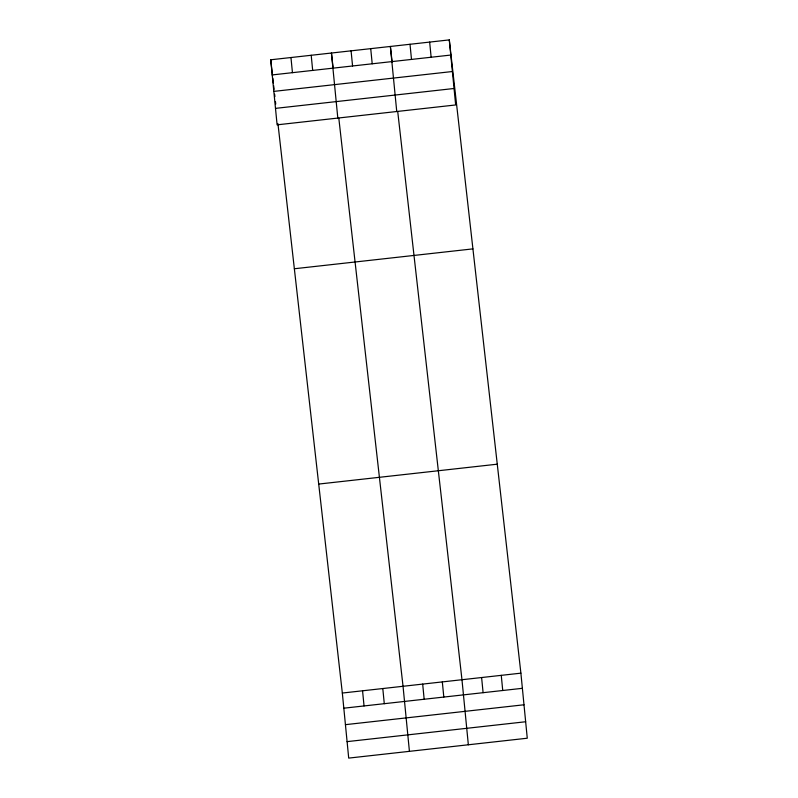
<?xml version="1.0" encoding="UTF-8"?>
<svg xmlns="http://www.w3.org/2000/svg" width="798" height="798" viewBox="0 0 798 798"><rect width="100%" height="100%" fill="white"/><g stroke="black" fill="none" stroke-linecap="round" stroke-linejoin="round"><path stroke-width="1.2" d="M449.294 39.9L455.668 104.957L277.106 124.837L270.731 59.78L449.294 39.9L520.895 673.163L527.269 738.22L348.706 758.1L342.332 693.043L277.953 123.7M272.208 74.922L450.78 55.052M273.824 91.391L452.396 71.521M275.49 108.368L454.062 88.488M294.352 268.756L472.925 248.876M318.701 484.067L497.264 464.187M342.332 693.043L520.895 673.163M343.808 708.195L522.381 688.315M345.424 724.664L523.997 704.784M347.09 741.631L525.663 721.751M392.177 62.444L390.372 46.464L396.746 111.52M397.733 111.61L461.972 679.726L468.346 744.783M333.105 67.77L331.439 53.017L337.813 118.074M338.811 118.174L403.04 686.29L409.424 751.337M270.731 59.78L272.537 75.76M272.816 78.214L273.365 83.132M273.644 85.595L274.063 89.286M274.622 94.194L274.901 96.658M275.45 101.575L275.729 104.029M501.254 675.347L502.74 690.499M429.653 42.085L431.139 57.237M481.613 677.542L483.099 692.684M410.012 44.269L411.499 59.421M442.321 681.911L443.808 697.063M370.721 48.648L372.207 63.79M422.681 684.095L424.167 699.248M351.08 50.833L352.566 65.985M382.801 688.534L384.287 703.686M311.2 55.271L312.686 70.424M362.561 690.789L364.048 705.941M290.961 57.526L292.447 72.678"/></g></svg>
